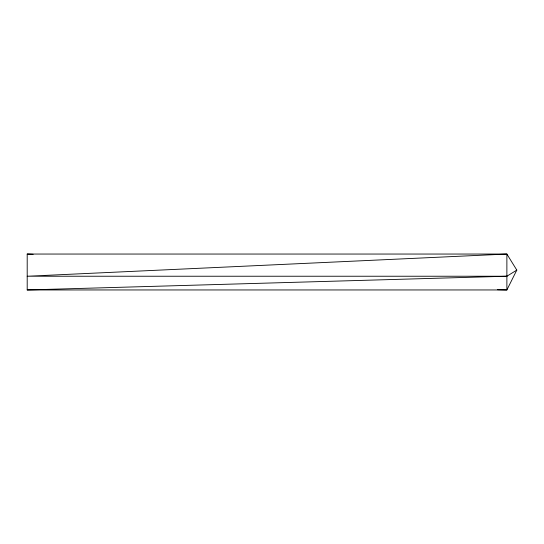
<?xml version="1.0" encoding="UTF-8"?>
<svg xmlns="http://www.w3.org/2000/svg" width="544" height="544" viewBox="0 0 544 544"><rect width="100%" height="100%" fill="white"/><g stroke="black" fill="none" stroke-linecap="round" stroke-linejoin="round"><path stroke-width="0.82" d="M516.8 270.103L506.879 289.952L27.2 289.952L27.2 254.048L506.879 254.048L516.8 270.103L506.879 276.236L27.2 289.952M506.879 276.236L27.2 276.236L506.879 254.048L506.879 289.952L497.536 289.687M27.2 254.048L33.143 254.32"/></g></svg>
